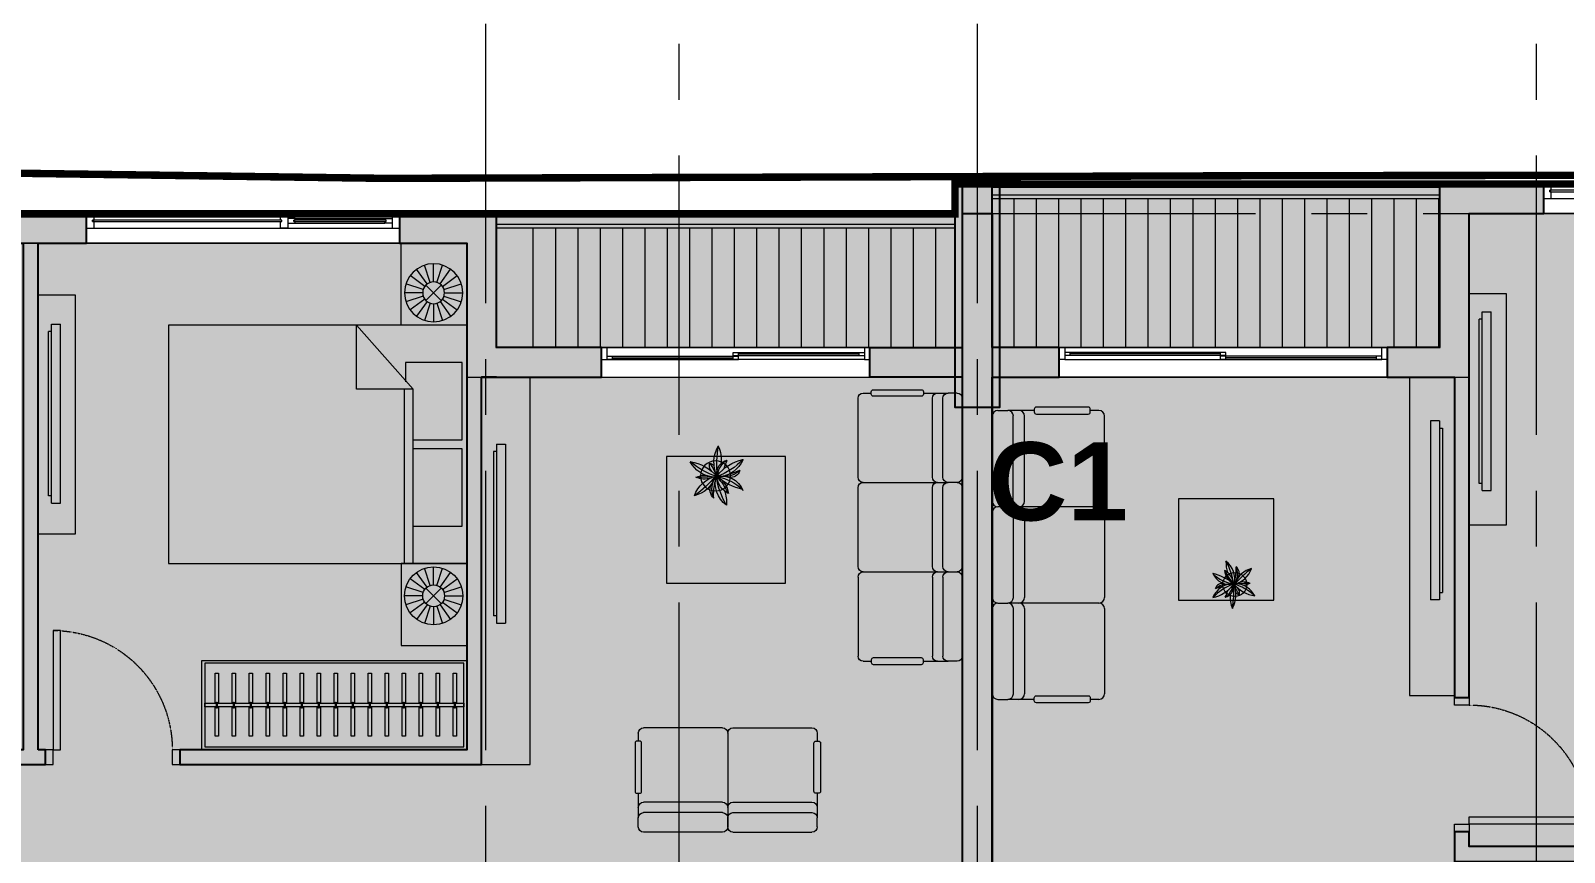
# Model space of a CAD drawing. Header units: millimetres. Extents: x -100356 to 314685, y 446 to 1273965.
# Drawn here: x 35891 to 46178, y 931061 to 936576 of the extents above; entities that cross this region are included whole.
import ezdxf
from ezdxf.enums import TextEntityAlignment as Align

# ---------------------------------------------------------------- set-up
doc = ezdxf.new("R2010")
doc.units = ezdxf.units.MM
for name, pattern in [('A1 - dp$0$HIDDEN', [0.375, 0.25, -0.125]), ('A2 - dp$0$HIDDEN', [0.375, 0.25, -0.125]), ('CENTER', [2, 1.25, -0.25, 0.25, -0.25]), ('Dash', [6, 3, -3]), ('DASHED2', [0.375, 0.25, -0.125])]:
    doc.linetypes.add(name, pattern=pattern)
for name, color, linetype, lineweight in [('$0$TUONG 2', 2, 'Continuous', 35), ('@ color hatch', 7, 'Continuous', 13), ('A.Concrete', 7, 'Continuous', 25), ('A1 - dp$0$A.Door', 4, 'Continuous', 13), ('A1 - dp$0$A.HACH 250', 250, 'Continuous', 5), ('A1 - dp$0$CUA', 5, 'Continuous', 9), ('A1 - dp$0$FURNITURE', 8, 'Continuous', 5), ('A1 - dp$0$KHCUA', 3, 'Continuous', 13), ('A1 - dp$0$TUONG 2', 2, 'Continuous', 25), ('A2 - dp$0$A.Door', 4, 'Continuous', 13), ('A2 - dp$0$A.HACH 250', 250, 'Continuous', 5), ('A2 - dp$0$CUA', 5, 'Continuous', 9), ('A2 - dp$0$FURNITURE', 8, 'Continuous', 5), ('A2 - dp$0$KHCUA', 3, 'Continuous', 13), ('A2 - dp$0$TUONG 2', 2, 'Continuous', 25), ('GJ', 1, 'Continuous', 13), ('Hatch-wall', 251, 'Continuous', 5), ('LC.HA', 250, 'Continuous', 9), ('LGI', 250, 'CENTER', 9), ('luoicot', 30, 'Continuous', 13), ('Text 35', 250, 'Continuous', 15)]:
    doc.layers.add(name, color=color, linetype=linetype, lineweight=lineweight)
doc.layers.add('STR', color=7, linetype='Continuous')
doc.styles.add('A1 - dp$0$GHICHU-C', font='Font - TrueType - Arial.ttf', dxfattribs={"width": 0.7})
doc.styles.add('A2 - dp$0$GHICHU-C', font='Font - TrueType - Arial.ttf', dxfattribs={"width": 0.7})
doc.styles.add('ARIAL', font='Font - TrueType - Arial Bold.ttf')
doc.styles.add('arial_eng', font='ARIALNI.TTF')

# ---------------------------------------------------------------- blocks, each defined once
blk = doc.blocks.new('A1 - dp$0$cua so 1')
at = {"layer": 'A1 - dp$0$A.Door', "ltscale": 0.5}
for p, q in [((1400, 65), (2000, 65)), ((1400, 35), (2000, 35))]:
    blk.add_line(p, q, dxfattribs=at)
for points in [[(0, 0), (2100, 0), (2100, 100), (0, 100)], [(2050, 100), (2050, 0), (2100, 0), (2100, 100)]]:
    blk.add_lwpolyline(points, close=True, dxfattribs=at)
for points in [[(50, 55), (50, 100), (0, 100), (0, 0), (50, 0), (50, 45), (40, 45), (40, 55), (50, 55)], [(1300, 55), (1300, 100), (1350, 100), (1350, 0), (1300, 0), (1300, 45), (1310, 45), (1310, 55), (1300, 55)], [(1400, 55), (1400, 65), (1350, 65), (1350, 35), (1400, 35), (1400, 45), (1390, 45), (1390, 55), (1400, 55)], [(2000, 55), (2000, 65), (2050, 65), (2050, 35), (2000, 35), (2000, 45), (2010, 45), (2010, 55), (2000, 55)]]:
    blk.add_lwpolyline(points, dxfattribs=at)
at = {"layer": 'A1 - dp$0$A.HACH 250', "ltscale": 0.5}
for points in [[(40, 45), (1310, 45), (1310, 55), (40, 55)], [(1390, 45), (2010, 45), (2010, 55), (1390, 55)]]:
    blk.add_lwpolyline(points, close=True, dxfattribs=at)
blk = doc.blocks.new('A1 - dp$0$A$C6FE626A3')
for p, q in [((-90, 606), (-150, 606)), ((-150, -594), (-150, 606)), ((-90, -594), (-90, 606)), ((-90, 557), (-70, 557)), ((-70, -545), (-70, 557)), ((-90, -594), (-150, -594)), ((-90, -545), (-70, -545))]:
    blk.add_line(p, q)
blk = doc.blocks.new('*U205')
for points in [[(-850, 100), (-900, 100), (-900, 0), (-850, 0)], [(-50, 0), (-100, 0), (-100, -800), (-50, -800)], [(0, 100), (-50, 100), (-50, 0), (0, 0)]]:
    blk.add_lwpolyline(points, close=True)
at = {"linetype": 'A1 - dp$0$HIDDEN'}
blk.add_arc((-50, 0), 800, 180, 270, dxfattribs=at)
blk = doc.blocks.new('A1 - dp$0$sofa')
for p, q in [((0, -571), (0, 0)), ((38, 38), (104, 38)), ((282, 38), (104, 38)), ((141, -571), (141, 0)), ((217, -571), (217, 0)), ((716, 38), (658, 38)), ((754, -571), (754, 0)), ((716, -608), (38, -608)), ((0, -1217), (0, -646)), ((141, -646), (141, -1217)), ((217, -646), (217, -1217)), ((754, -646), (754, -1217)), ((0, -1292), (0, -1863)), ((38, -1255), (104, -1255)), ((716, -1255), (104, -1255)), ((141, -1292), (141, -1863)), ((217, -1292), (217, -1863)), ((754, -1292), (754, -1863)), ((38, -1901), (104, -1901)), ((282, -1901), (104, -1901)), ((716, -1901), (658, -1901))]:
    blk.add_line(p, q)
for points in [[(644, 61), (296, 61, 0.414214), (282, 47), (282, 28, 0.414214), (296, 14), (644, 14, 0.414214), (658, 28), (658, 47, 0.414214)], [(644, -1924), (296, -1924, -0.414214), (282, -1910), (282, -1891, -0.414214), (296, -1877), (644, -1877, -0.414214), (658, -1891), (658, -1910, -0.414214)]]:
    blk.add_lwpolyline(points, format="xyb", close=True)
blk.add_lwpolyline([(1890, -555), (1250, -555), (1250, -1235), (1890, -1235)], close=True)
blk.add_circle((1627, -1130), 80.6)
for centre, radius, start, end in [((38, 0), 37.7, 90, 180), ((104, 0), 37.7, 0, 90), ((179, 0), 37.7, 0, 90), ((716, 0), 37.7, 0, 90), ((38, -571), 37.7, 180, 270), ((38, -646), 37.7, 90, 180), ((104, -571), 37.7, 270, 0), ((104, -646), 37.7, 0, 90), ((179, -571), 37.7, 270, 0), ((179, -646), 37.7, 0, 90), ((716, -571), 37.7, 270, 0), ((716, -646), 37.7, 0, 90), ((1477, -1093), 150, 346.3603, 52.9474), ((1796, -981), 228, 178.2222, 197.8583), ((1223, -1180), 401, 8.0959, 30.7226), ((1582, -967), 167, 284.1284, 340.1468), ((1353, -1031), 283, 345.0604, 4.0737), ((2072, -1493), 575, 125.4464, 140.7382), ((1772, -1170), 150, 102.2423, 161.7321), ((1521, -1059), 124, 335.9893, 22.84), ((1594, -1056), 62.7, 334.5276, 48.0163), ((1589, -1013), 116, 199.4342, 287.4357), ((1402, -1395), 347, 51.5416, 77.1764), ((1623, -1280), 157, 94.4073, 156.4431), ((1435, -996), 226, 281.2486, 323.9899), ((1735, -1455), 348, 109.6318, 136.9416), ((1657, -878), 252, 226.1483, 260.3711), ((1544, -1172), 49.4, 77.3557, 164.3532), ((1570, -1231), 102, 81.6389, 135.6255), ((1675, -1022), 118, 186.5073, 242.3609), ((1500, -1141), 121, 8.5552, 61.3289), ((1835, -910), 304, 204.7599, 224.6473), ((1044, -1193), 576, 350.24, 6.1148), ((1462, -1204), 173, 330.2411, 25.809), ((1771, -1215), 176, 150.7697, 151.9367), ((1796, -981), 228, 219.15, 261.389), ((1891, -1027), 289, 200.5138, 216.0242), ((1504, -1496), 388, 48.5745, 72.3842), ((1623, -1280), 157, 28.0484, 84.6491), ((1727, -2147), 1024, 89.91, 94.502), ((1686, -1227), 114, 66.7315, 107.3971), ((1675, -1004), 130, 272.4374, 295.2956), ((38, -1217), 37.7, 180, 270), ((104, -1217), 37.7, 270, 0), ((179, -1217), 37.7, 270, 0), ((716, -1217), 37.7, 270, 0), ((1786, -1860), 758, 106.3355, 112.415), ((1549, -1147), 69.2, 281.4267, 10.9877), ((1247, -1065), 350, 334.6853, 342.4501), ((1508, -1124), 107, 301.9055, 355.1859), ((1771, -1215), 176, 174.3326, 205.2804), ((1669, -1151), 48.5, 222.8374, 256.9786), ((1609, -1189), 50.1, 349.1166, 38.9556), ((38, -1292), 37.7, 90, 180), ((104, -1292), 37.7, 0, 90), ((179, -1292), 37.7, 0, 90), ((716, -1292), 37.7, 0, 90), ((38, -1863), 37.7, 180, 270), ((104, -1863), 37.7, 270, 0), ((179, -1863), 37.7, 270, 0), ((716, -1863), 37.7, 270, 0)]:
    blk.add_arc(centre, radius, start, end)
blk = doc.blocks.new('*U239')
for p, q in [((50, 0), (1538, 0)), ((100, 0), (100, -30)), ((1488, 0), (1488, -30)), ((1538, 0), (1538, -30)), ((50, -30), (1538, -30)), ((1488, -35), (1488, -65)), ((1488, -35), (2975, -35)), ((1488, -65), (2975, -65)), ((1538, -35), (1538, -65)), ((2925, -35), (2925, -65))]:
    blk.add_line(p, q)
at = {"color": 8}
for p, q in [((100, -15), (1488, -15)), ((1538, -50), (2925, -50))]:
    blk.add_line(p, q, dxfattribs=at)
for points in [[(0, 0), (50, 0), (50, -110), (0, -110)], [(2975, 0), (3025, 0), (3025, -110), (2975, -110)]]:
    blk.add_lwpolyline(points, close=True)
for points in [[(2975, 0), (50, 0)], [(2975, -110), (50, -110)]]:
    blk.add_lwpolyline(points)
at = {"layer": 'A1 - dp$0$KHCUA', "style": 'A1 - dp$0$GHICHU-C', "flags": 1}
for tag, p in [('KICH_THUOC', (450, -300)), ('TEN_CUA', (450, -184)), ('QUI_CACH', (450, -421))]:
    blk.add_attdef(tag, text='', height=50, dxfattribs=at).set_placement(p, align=Align.MIDDLE)
blk = doc.blocks.new('*U41')
at = {"layer": 'A1 - dp$0$FURNITURE'}
for p, q in [((0, 100), (3000, 100)), ((0, 75), (3000, 75)), ((0, 25), (3000, 25)), ((0, 0), (3000, 0))]:
    blk.add_line(p, q, dxfattribs=at)
blk = doc.blocks.new('2B1')
at = {"layer": '@ color hatch'}
h = blk.add_hatch(color=151, dxfattribs=at)
h.dxf.hatch_style = 1
h.paths.add_polyline_path([(150, 8700), (3100, 8700), (3100, 9800), (150, 9800)])
h.paths.add_polyline_path([(3300, 9600), (3300, 8500), (150, 8500), (150, 8300), (100, 8300), (100, 2500), (200, 2500), (200, 1050), (600, 1050), (600, 150), (7500, 150), (7500, 2500), (7600, 2500), (7600, 3550), (6500, 3550), (6500, 5600), (6100, 5600), (6100, 6400), (6400, 6400), (6400, 9600), (6300, 9600), (6300, 9600)])
h.paths.add_polyline_path([(7650, 3650), (6600, 3650), (6600, 6900), (7650, 6900)])
at = {"layer": 'A1 - dp$0$A.HACH 250'}
h = blk.add_hatch(dxfattribs=at)
h.set_pattern_fill('_USER', color=256, scale=150, angle=270, pattern_type=0)
h.set_pattern_definition([(270, (228487.5, -51770.26), (150, -3e-14), [])])
h.paths.add_polyline_path([(3100, 8700), (3100, 9700), (99, 9700), (100, 8700)])
at = {"layer": 'Hatch-wall', "ltscale": 0.5}
h = blk.add_hatch(color=256, dxfattribs=at)
h.dxf.hatch_style = 1
h.paths.add_polyline_path([(1800, 1900), (1700, 1900), (1700, 150), (600, 150), (600, 1050), (100, 1050), (100, 2850), (1700, 2850), (1700, 2650), (1800, 2650), (1800, 2950), (100, 2950), (100, 8500), (550, 8500), (550, 8700), (100, 8700), (100, 9800), (-100, 9800), (-100, 0), (1850, 0), (1850, 150), (1800, 150)])
h.paths.add_polyline_path([(100, 150), (100, 950), (500, 950), (500, 150)], flags=16)
h = blk.add_hatch(color=256, dxfattribs=at)
h.dxf.hatch_style = 1
h.paths.add_polyline_path([(3300, 9600), (3800, 9600), (3800, 9800), (3300, 9800), (3100, 9800), (3100, 8700), (2750, 8700), (2750, 8500), (3200, 8500), (3200, 6350), (3300, 6350), (3300, 8700), (3300, 8900)])
h.paths.add_polyline_path([(6400, 9800), (6600, 9800), (6600, 6300), (6600, 5600), (6100, 5600), (6100, 5700), (6100, 5700), (6100, 5700), (6100, 6300), (4300, 6300), (4300, 6250), (4200, 6250), (4200, 6400), (6400, 6400), (6400, 6400), (6400, 9600), (5900, 9600), (5900, 9800)])
h.paths.add_polyline_path([(6200, 5700), (6200, 6300), (6500, 6300), (6500, 5700)], flags=16)
h = blk.add_hatch(color=256, dxfattribs=at)
h.dxf.hatch_style = 1
h.paths.add_polyline_path([(3300, 2950), (3300, 2850), (3200, 2850), (3200, 3650), (3300, 3650), (3300, 3050), (6500, 3050), (6500, 3650), (6600, 3650), (6650, 3650), (6650, 3550), (6600, 3550), (6600, 3050), (6600, 2950)])
h.paths.add_polyline_path([(4300, 4750), (4300, 5550), (4200, 5550), (4200, 5350), (3300, 5350), (3300, 5450), (3200, 5450), (3200, 5250), (3300, 5250), (4200, 5250), (4200, 4750), (4200, 4650), (6500, 4650), (6500, 4550), (6600, 4550), (6600, 4750)])
at = {"layer": '@ color hatch', "color": 7, "linetype": 'Dash', "ltscale": 10, "const_width": 10}
for points in [[(150, 8700), (3100, 8700), (3100, 9800), (150, 9800)], [(3300, 9600), (3300, 8500), (150, 8500), (150, 8300), (100, 8300), (100, 2500), (200, 2500), (200, 1050), (600, 1050), (600, 150), (7500, 150), (7500, 2500), (7600, 2500), (7600, 3550), (6500, 3550), (6500, 5600), (6100, 5600), (6100, 6400), (6400, 6400), (6400, 8300), (6300, 8300), (6300, 9600)]]:
    blk.add_lwpolyline(points, close=True, dxfattribs=at)
at = {"layer": 'A1 - dp$0$CUA'}
blk.add_line((5900, 9600), (3800, 9600), dxfattribs=at)
blk.add_lwpolyline([(2750, 8500), (550, 8500)], dxfattribs=at)
at = {"layer": 'A1 - dp$0$FURNITURE'}
for points in [[(3550, 9060), (3300, 9060), (3300, 7510), (3550, 7510)], [(2900, 8500), (2900, 6364), (3200, 6364), (3200, 8500)]]:
    blk.add_lwpolyline(points, close=True, dxfattribs=at)
at = {"layer": 'A1 - dp$0$TUONG 2', "ltscale": 0.5}
for points in [[(-100, 0), (1850, 0), (1850, 150), (1800, 150), (1800, 1900), (1700, 1900), (1700, 150), (600, 150), (600, 1050), (100, 1050), (100, 2850), (1700, 2850), (1700, 2650), (1800, 2650), (1800, 2950), (100, 2950), (100, 8500), (550, 8500), (550, 8700), (100, 8700), (100, 9800), (0, 9800)], [(4300, 4750), (4300, 5550), (4200, 5550), (4200, 5350), (3300, 5350), (3300, 5450), (3200, 5450), (3200, 5250), (4200, 5250), (4200, 5250), (4200, 5250), (4200, 4750), (4200, 4650), (6500, 4650), (6500, 4550), (6600, 4550), (6600, 4750), (6600, 4750), (4300, 4750), (6100, 4750)]]:
    blk.add_lwpolyline(points, dxfattribs=at)
at = {"layer": 'A1 - dp$0$TUONG 2', "ltscale": 0.5, "elevation": 0}
blk.add_lwpolyline([(-100, 0), (-100, 9800), (0, 9800)], dxfattribs=at)
at = {"layer": 'A1 - dp$0$TUONG 2', "ltscale": 0.5}
blk.add_lwpolyline([(3300, 9600), (3800, 9600), (3800, 9800), (3300, 9800), (3100, 9800), (3100, 8700), (2750, 8700), (2750, 8500), (3200, 8500), (3200, 6350), (3300, 6350), (3300, 8600), (3300, 8800)], close=True, dxfattribs=at)
at = {"layer": 'A1 - dp$0$A.Door', "xscale": 0.7272727265428539, "yscale": 0.7272727265428539, "zscale": 0.7272727265428539, "rotation": 180}
blk.add_blockref('*U239', (2750, 8620), dxfattribs=at)
at = {"layer": 'A1 - dp$0$CUA', "xscale": -1.000000000000003, "rotation": 90}
blk.add_blockref('*U205', (3300, 5450), dxfattribs=at)
at = {"layer": 'A1 - dp$0$FURNITURE', "xscale": -1}
blk.add_blockref('A1 - dp$0$A$C6FE626A3', (3297, 8333), dxfattribs=at)
at = {"layer": 'A1 - dp$0$FURNITURE'}
blk.add_blockref('A1 - dp$0$sofa', (100, 8239, 0), dxfattribs=at)
at = {"layer": 'A1 - dp$0$FURNITURE', "xscale": -1, "rotation": 180}
blk.add_blockref('A1 - dp$0$A$C6FE626A3', (3190, 7613), dxfattribs=at)
at = {"layer": 'A1 - dp$0$TUONG 2'}
for name, p in [('*U41', (100, 9700)), ('A1 - dp$0$cua so 1', (3800, 9700))]:
    blk.add_blockref(name, p, dxfattribs=at)
at = {"layer": 'A1 - dp$0$FURNITURE', "style": 'arial_eng'}
blk.add_attdef('AC', text='', height=300, dxfattribs=at).set_placement((7131, 6569, 0), align=Align.MIDDLE)
blk = doc.blocks.new('X-GRID')
at = {"layer": 'LGI', "ltscale": 1500}
for p, q in [((-13750, 49486.8), (-13750, -7272.6)), ((-8000, 49486.8), (-8000, -7272.6)), ((-10000, -7272.6), (-10000, 20900)), ((-6700, -7272.6), (-6700, 20900)), ((5008.8, 0), (-57318.6, 0))]:
    blk.add_line(p, q, dxfattribs=at)
blk = doc.blocks.new('A$C60262ED2')
at = {"layer": 'LC.HA'}
h = blk.add_hatch(color=256, dxfattribs=at)
h.dxf.hatch_style = 1
h.paths.add_polyline_path([(17559, 51684), (17259, 51684), (17259, 50184), (17559, 50184)])
at = {"layer": 'STR', "ltscale": 1000, "elevation": 0}
blk.add_lwpolyline([(17559, 51684), (17259, 51684), (17259, 50184), (17559, 50184)], close=True, dxfattribs=at)
at = {"rotation": 180}
blk.add_blockref('X-GRID', (7409, 51484, 0), dxfattribs=at)
at = {"layer": 'Text 35', "ltscale": 1000, "style": 'ARIAL'}
blk.add_text('C1', height=525, dxfattribs=at).set_placement((17483, 49423, 0))
blk = doc.blocks.new('column')
at = {"layer": 'luoicot', "ltscale": 0.5}
blk.add_blockref('A$C60262ED2', (-47109, -40384, 0), dxfattribs=at)
blk = doc.blocks.new('SITE')
at = {"layer": 'GJ', "color": 2, "linetype": 'DASHED2', "ltscale": 200, "const_width": 50, "elevation": 0}
blk.add_lwpolyline([(-42929, 10453), (-42964, 14461), (-42978, 21429), (-50432, 21463), (-51659, 22285), (-51640, 22872), (-51581, 23937), (-51499, 28076), (-51496, 29824), (-50725, 29994), (-51513, 40959), (-52452, 41020), (-52589, 42419), (-48449, 42705), (-47306, 42675), (-44664, 42638), (-38719, 42656), (-35209, 42660), (-34096, 42671), (-29879, 42740), (-25970, 42804), (-21954, 42762), (-17825, 42748), (-8761, 42796)], dxfattribs=at)
blk = doc.blocks.new('*U74')
for p, q in [((50, 0), (1263, 0)), ((100, 0), (100, -30)), ((1213, 0), (1213, -30)), ((1263, 0), (1263, -30)), ((50, -30), (1263, -30)), ((1213, -35), (1213, -65)), ((1213, -35), (2425, -35)), ((1213, -65), (2425, -65)), ((1263, -35), (1263, -65)), ((2375, -35), (2375, -65))]:
    blk.add_line(p, q)
at = {"color": 8}
for p, q in [((100, -15), (1213, -15)), ((1263, -50), (2375, -50))]:
    blk.add_line(p, q, dxfattribs=at)
for points in [[(0, 0), (50, 0), (50, -110), (0, -110)], [(2425, 0), (2475, 0), (2475, -110), (2425, -110)]]:
    blk.add_lwpolyline(points, close=True)
for points in [[(2425, 0), (50, 0)], [(2425, -110), (50, -110)]]:
    blk.add_lwpolyline(points)
at = {"layer": 'A2 - dp$0$KHCUA', "style": 'A2 - dp$0$GHICHU-C', "flags": 1}
for tag, p in [('KICH_THUOC', (450, -300)), ('TEN_CUA', (450, -184)), ('QUI_CACH', (450, -421))]:
    blk.add_attdef(tag, text='', height=50, dxfattribs=at).set_placement(p, align=Align.MIDDLE)
blk = doc.blocks.new('*U277')
at = {"layer": 'A2 - dp$0$FURNITURE'}
for p, q in [((0, 100), (3075, 100)), ((0, 75), (3075, 75)), ((0, 25), (3075, 25)), ((0, 0), (3075, 0))]:
    blk.add_line(p, q, dxfattribs=at)
blk = doc.blocks.new('A2 - dp$0$A$C6FE626A3')
at = {"layer": 'A2 - dp$0$FURNITURE'}
for p, q in [((-90, 606), (-150, 606)), ((-150, -594), (-150, 606)), ((-90, -594), (-90, 606)), ((-90, 557), (-70, 557)), ((-70, -545), (-70, 557)), ((-90, -594), (-150, -594)), ((-90, -545), (-70, -545))]:
    blk.add_line(p, q, dxfattribs=at)
blk = doc.blocks.new('*U70')
at = {"layer": 'A2 - dp$0$FURNITURE'}
for points in [[(0, 600), (0, 0), (1777, 0), (1777, 600)], [(1757, 580), (1757, 20), (20, 20), (20, 580)]]:
    blk.add_lwpolyline(points, close=True, dxfattribs=at)
at = {"layer": 'A2 - dp$0$FURNITURE', "ltscale": 6}
for points in [[(91, 313), (91, 515), (69, 515), (69, 313)], [(205, 313), (205, 515), (183, 515), (183, 313)], [(319, 313), (319, 515), (297, 515), (297, 313)], [(433, 313), (433, 515), (411, 515), (411, 313)], [(547, 313), (547, 515), (525, 515), (525, 313)], [(661, 313), (661, 515), (639, 515), (639, 313)], [(775, 313), (775, 515), (753, 515), (753, 313)], [(889, 313), (889, 515), (867, 515), (867, 313)], [(1003, 313), (1003, 515), (981, 515), (981, 313)], [(1117, 313), (1117, 515), (1095, 515), (1095, 313)], [(1231, 313), (1231, 515), (1209, 515), (1209, 313)], [(1345, 313), (1345, 515), (1323, 515), (1323, 313)], [(1459, 313), (1459, 515), (1437, 515), (1437, 313)], [(1573, 313), (1573, 515), (1551, 515), (1551, 313)], [(1687, 313), (1687, 515), (1665, 515), (1665, 313)], [(69, 287), (69, 92), (91, 92), (91, 287)], [(183, 287), (183, 92), (205, 92), (205, 287)], [(297, 287), (297, 92), (319, 92), (319, 287)], [(411, 287), (411, 92), (433, 92), (433, 287)], [(525, 287), (525, 92), (547, 92), (547, 287)], [(639, 287), (639, 92), (661, 92), (661, 287)], [(753, 287), (753, 92), (775, 92), (775, 287)], [(867, 287), (867, 92), (889, 92), (889, 287)], [(981, 287), (981, 92), (1003, 92), (1003, 287)], [(1095, 287), (1095, 92), (1117, 92), (1117, 287)], [(1209, 287), (1209, 92), (1231, 92), (1231, 287)], [(1323, 287), (1323, 92), (1345, 92), (1345, 287)], [(1437, 287), (1437, 92), (1459, 92), (1459, 287)], [(1551, 287), (1551, 92), (1573, 92), (1573, 287)], [(1665, 287), (1665, 92), (1687, 92), (1687, 287)]]:
    blk.add_lwpolyline(points, dxfattribs=at)
for points in [[(1757, 287), (1757, 313), (20, 313), (20, 287)], [(83, 319), (78, 319), (78, 280), (83, 280)], [(197, 319), (192, 319), (192, 280), (197, 280)], [(311, 319), (306, 319), (306, 280), (311, 280)], [(425, 319), (420, 319), (420, 280), (425, 280)], [(539, 319), (534, 319), (534, 280), (539, 280)], [(653, 319), (648, 319), (648, 280), (653, 280)], [(767, 319), (762, 319), (762, 280), (767, 280)], [(881, 319), (876, 319), (876, 280), (881, 280)], [(995, 319), (990, 319), (990, 280), (995, 280)], [(1109, 319), (1104, 319), (1104, 280), (1109, 280)], [(1223, 319), (1218, 319), (1218, 280), (1223, 280)], [(1337, 319), (1332, 319), (1332, 280), (1337, 280)], [(1451, 319), (1446, 319), (1446, 280), (1451, 280)], [(1565, 319), (1560, 319), (1560, 280), (1565, 280)], [(1679, 319), (1674, 319), (1674, 280), (1679, 280)]]:
    blk.add_lwpolyline(points, close=True, dxfattribs=at)
blk = doc.blocks.new('A2 - dp$0$Bed 1600')
at = {"linetype": 'Continuous'}
for p, q in [((2, -80), (2, 0)), ((2, 0), (66, 0)), ((66, 0), (66, -80)), ((12, -1.2), (32.8, -1.2)), ((12, -14.4), (12, -1.2)), ((32.8, -1.2), (32.8, -14.4)), ((35.2, -1.2), (56, -1.2)), ((35.2, -14.4), (35.2, -1.2)), ((56, -1.2), (56, -16.4)), ((2, -14.4), (48.8, -14.4)), ((66, -29.6), (48.8, -14.4)), ((48.8, -14.4), (48.8, -29.6)), ((56, -16.4), (50.8, -16.4)), ((48.8, -16.8), (2, -16.8)), ((48.8, -29.6), (66, -29.6)), ((66, -80), (2, -80))]:
    blk.add_line(p, q, dxfattribs=at)
blk = doc.blocks.new('*U73')
at = {"layer": 'A2 - dp$0$FURNITURE'}
for p, q in [((550, 0), (0, 0)), ((0, 0), (0, -439)), ((550, -439), (550, 0)), ((174, -163), (103, -65)), ((195, -153), (157, -37)), ((217, -149), (217, -27)), ((240, -153), (278, -37)), ((260, -163), (332, -65)), ((148, -200), (32, -162)), ((158, -179), (60, -108)), ((166, -171), (269, -274)), ((269, -171), (166, -274)), ((277, -179), (375, -108)), ((287, -200), (403, -162)), ((144, -222), (22, -222)), ((148, -245), (32, -283)), ((158, -265), (60, -337)), ((174, -282), (103, -380)), ((195, -292), (157, -408)), ((217, -296), (217, -418)), ((217, -296), (217, -418)), ((240, -292), (278, -408)), ((260, -282), (332, -380)), ((277, -265), (375, -337)), ((287, -245), (403, -283)), ((291, -222), (412, -222)), ((0, -439), (550, -439))]:
    blk.add_line(p, q, dxfattribs=at)
for radius in [195, 73.2]:
    blk.add_circle((217, -222), radius, dxfattribs=at)
blk = doc.blocks.new('*U75')
for points in [[(0, 100), (50, 100), (50, 0), (0, 0)], [(50, 0), (100, 0), (100, -800), (50, -800)], [(850, 100), (900, 100), (900, 0), (850, 0)]]:
    blk.add_lwpolyline(points, close=True)
at = {"linetype": 'A2 - dp$0$HIDDEN'}
blk.add_arc((50, 0), 800, 270, 0, dxfattribs=at)
blk = doc.blocks.new('A2 - dp$0$A$C4E823157')
at = {"layer": 'A2 - dp$0$FURNITURE'}
for p, q in [((-600, 20), (-600, 80)), ((-600, 80), (600, 80)), ((-600, 20), (600, 20)), ((-551, 20), (-551, 0)), ((-551, 0), (551, 0)), ((551, 20), (551, 0)), ((600, 20), (600, 80))]:
    blk.add_line(p, q, dxfattribs=at)
blk = doc.blocks.new('*U65')
at = {"layer": 'A2 - dp$0$FURNITURE'}
for p, q in [((550, 0), (0, 0)), ((0, 0), (0, -439)), ((550, -439), (550, 0)), ((174, -163), (103, -65)), ((195, -153), (157, -37)), ((217, -149), (217, -27)), ((240, -153), (278, -37)), ((260, -163), (332, -65)), ((148, -200), (32, -162)), ((158, -179), (60, -108)), ((166, -171), (269, -274)), ((269, -171), (166, -274)), ((277, -179), (375, -108)), ((287, -200), (403, -162)), ((144, -222), (22, -222)), ((148, -245), (32, -283)), ((158, -265), (60, -337)), ((174, -282), (103, -380)), ((195, -292), (157, -408)), ((217, -296), (217, -418)), ((217, -296), (217, -418)), ((240, -292), (278, -408)), ((260, -282), (332, -380)), ((277, -265), (375, -337)), ((287, -245), (403, -283)), ((291, -222), (412, -222)), ((0, -439), (550, -439))]:
    blk.add_line(p, q, dxfattribs=at)
for radius in [195, 73.2]:
    blk.add_circle((217, -222), radius, dxfattribs=at)
blk = doc.blocks.new('*U69')
at = {"layer": 'A2 - dp$0$A.Door', "ltscale": 0.5}
for p, q in [((1400, 65), (2000, 65)), ((1400, 35), (2000, 35))]:
    blk.add_line(p, q, dxfattribs=at)
for points in [[(0, 0), (2100, 0), (2100, 100), (0, 100)], [(2050, 100), (2050, 0), (2100, 0), (2100, 100)]]:
    blk.add_lwpolyline(points, close=True, dxfattribs=at)
for points in [[(50, 55), (50, 100), (0, 100), (0, 0), (50, 0), (50, 45), (40, 45), (40, 55), (50, 55)], [(1300, 55), (1300, 100), (1350, 100), (1350, 0), (1300, 0), (1300, 45), (1310, 45), (1310, 55), (1300, 55)], [(1400, 55), (1400, 65), (1350, 65), (1350, 35), (1400, 35), (1400, 45), (1390, 45), (1390, 55), (1400, 55)], [(2000, 55), (2000, 65), (2050, 65), (2050, 35), (2000, 35), (2000, 45), (2010, 45), (2010, 55), (2000, 55)]]:
    blk.add_lwpolyline(points, dxfattribs=at)
at = {"layer": 'A2 - dp$0$A.HACH 250', "ltscale": 0.5}
for points in [[(40, 45), (1310, 45), (1310, 55), (40, 55)], [(1390, 45), (2010, 45), (2010, 55), (1390, 55)]]:
    blk.add_lwpolyline(points, close=True, dxfattribs=at)
blk = doc.blocks.new('3B1')
at = {"layer": '@ color hatch', "ltscale": 0.5}
h = blk.add_hatch(color=51, dxfattribs=at)
h.dxf.hatch_style = 1
h.paths.add_polyline_path([(9800, 300), (9800, 9300), (7500, 9300), (7500, 9400), (6300, 9400), (6300, 9400), (3425, 9400), (3425, 8500), (150, 8500), (150, 8300), (100, 8300), (100, 2500), (200, 2500), (200, 150), (3325, 150), (3325, 1800), (5700, 1800), (5700, 200), (7500, 200), (7500, 300)])
h.paths.add_polyline_path([(9100, 3200), (9100, 2700), (9800, 2700), (9800, 3200)])
h.paths.add_polyline_path([(3425, 1600), (5500, 1600), (5500, 0), (3425, 0)])
h.paths.add_polyline_path([(3225, 8700), (150, 8700), (150, 9600), (3225, 9600)])
at = {"layer": 'A2 - dp$0$A.HACH 250'}
h = blk.add_hatch(dxfattribs=at)
h.set_pattern_fill('_USER', color=256, scale=150, angle=270, pattern_type=0)
h.set_pattern_definition([(270, (228487.5, -52070.19), (150, -3e-14), [])])
h.paths.add_polyline_path([(3100, 8700), (3100, 9500), (150, 9500), (150, 8700)])
at = {"layer": 'Hatch-wall', "ltscale": 0.5}
h = blk.add_hatch(color=256, dxfattribs=at)
h.dxf.hatch_style = 1
h.paths.add_polyline_path([(3325, 6000), (3325, 8500), (2520, 8500), (2520, 8700), (3225, 8700), (3225, 9600), (3875, 9600), (3875, 9400), (3425, 9400), (3425, 6000), (5350, 6000), (5350, 5900), (3325, 5900)])
h.paths.add_polyline_path([(100, 150), (100, 8500), (720, 8500), (720, 8700), (100, 8700), (100, 9600), (-100, 9600), (-100, 0), (1400, 0), (1400, 150)])
h.paths.add_polyline_path([(3325, 150), (3325, 1700), (3000, 1700), (3000, 1800), (4125, 1800), (4125, 1600), (3525, 1600), (3525, 0), (3425, 0), (2700, 0), (2700, 150)])
h.paths.add_polyline_path([(5700, 4800), (5700, 200), (9800, 200), (9800, 500), (10000, 500), (10000, 0), (5500, 0), (5500, 1600), (4925, 1600), (4925, 1800), (5600, 1800), (5600, 4800), (5000, 4800), (5000, 4900), (5800, 4900), (5800, 4800)])
h.paths.add_polyline_path([(6900, 3200), (6900, 3300), (6800, 3300), (6800, 3100), (9800, 3100), (9800, 2600), (10000, 2600), (10000, 3400), (9800, 3400), (9800, 3200)])
h.paths.add_polyline_path([(10000, 6500), (7500, 6500), (7500, 5700), (7400, 5700), (7400, 5900), (7350, 5900), (7350, 6000), (7400, 6000), (7400, 6600), (9800, 6600), (9800, 7100), (10000, 7100)])
h.paths.add_polyline_path([(6300, 6000), (6300, 9400), (5975, 9400), (5975, 9600), (6400, 9600), (6400, 9600), (10000, 9600), (10000, 8800), (9800, 8800), (9800, 9400), (6400, 9400), (6400, 6000), (6450, 6000), (6450, 5900), (6250, 5900), (6250, 6000)])
h.paths.add_polyline_path([(6900, 4050), (6900, 4800), (7300, 4800), (9800, 4800), (9800, 4100), (10000, 4100), (10000, 5700), (9800, 5700), (9800, 4900), (7500, 4900), (7500, 4950), (7400, 4950), (7400, 4900), (6700, 4900), (6700, 4800), (6800, 4800), (6800, 4050)])
h.paths.add_polyline_path([(6900, 4800), (7200, 4800), (7200, 4800), (6900, 4800)], flags=16)
h = blk.add_hatch(color=256, dxfattribs=at)
h.dxf.hatch_style = 1
h.paths.add_polyline_path([(3325, 6000), (3325, 8500), (2520, 8500), (2520, 8700), (3225, 8700), (3225, 9600), (3875, 9600), (3875, 9400), (3425, 9400), (3425, 6000), (5350, 6000), (5350, 5900), (3325, 5900)])
at = {"layer": '@ color hatch', "color": 250, "linetype": 'Dash', "ltscale": 10, "const_width": 10, "elevation": 0}
blk.add_lwpolyline([(3225, 8700), (150, 8700), (150, 9600), (3225, 9600)], close=True, dxfattribs=at)
at = {"layer": '@ color hatch', "color": 7, "linetype": 'Dash', "ltscale": 10, "const_width": 10, "elevation": 0}
blk.add_lwpolyline([(3225, 9600), (150, 9600), (150, 8700), (3225, 8700)], close=True, dxfattribs=at)
at = {"layer": '@ color hatch', "color": 7, "linetype": 'Dash', "ltscale": 10, "const_width": 10}
blk.add_lwpolyline([(9800, 300), (9800, 2700), (9100, 2700), (9100, 3200), (9800, 3200), (9800, 9300), (7500, 9300), (7500, 9400), (6300, 9400), (6300, 9400), (3425, 9400), (3425, 8500), (150, 8500), (150, 8300), (100, 8300), (100, 2500), (200, 2500), (200, 150), (3325, 150), (3325, 1800), (5700, 1800), (5700, 200), (7500, 200), (7500, 300)], close=True, dxfattribs=at)
at = {"layer": 'A1 - dp$0$FURNITURE'}
for p, q in [((100, 7829), (100, 8359)), ((135, 8394), (196, 8394)), ((361, 8394), (196, 8394)), ((231, 7829), (231, 8359)), ((301, 7829), (301, 8359)), ((765, 8394), (711, 8394)), ((800, 7829), (800, 8359)), ((100, 7759), (100, 7229)), ((135, 7794), (196, 7794)), ((765, 7794), (196, 7794)), ((231, 7229), (231, 7759)), ((301, 7229), (301, 7759)), ((800, 7229), (800, 7759)), ((100, 7159), (100, 6629)), ((765, 7194), (135, 7194)), ((231, 7159), (231, 6629)), ((301, 7159), (301, 6629)), ((800, 7159), (800, 6629)), ((135, 6594), (196, 6594)), ((361, 6594), (196, 6594)), ((765, 6594), (711, 6594)), ((1074, 6112), (1074, 6058)), ((1639, 6147), (1109, 6147)), ((1674, 6112), (1674, 5482)), ((1674, 6112), (1674, 5543)), ((1709, 6147), (2239, 6147)), ((2274, 6112), (2274, 6058)), ((1074, 5708), (1074, 5543)), ((2274, 5708), (2274, 5543)), ((1639, 5648), (1109, 5648)), ((1639, 5578), (1109, 5578)), ((1709, 5648), (2239, 5648)), ((1709, 5578), (2239, 5578)), ((1074, 5482), (1074, 5543)), ((1674, 5482), (1674, 5543)), ((2274, 5482), (2274, 5543)), ((1639, 5447), (1109, 5447)), ((1709, 5447), (2239, 5447))]:
    blk.add_line(p, q, dxfattribs=at)
for points in [[(6050, 9050), (6300, 9050), (6300, 7450), (6050, 7450)], [(3325, 8500), (3325, 5900), (3000, 5900), (3000, 8500)], [(2086, 7119), (1286, 7119), (1286, 7969), (2086, 7969)]]:
    blk.add_lwpolyline(points, close=True, dxfattribs=at)
for points in [[(698, 8416), (375, 8416, 0.414214), (361, 8403), (361, 8386, 0.414214), (375, 8373), (698, 8373, 0.414214), (711, 8386), (711, 8403, 0.414214)], [(698, 6573), (375, 6573, -0.414214), (361, 6586), (361, 6603, -0.414214), (375, 6616), (698, 6616, -0.414214), (711, 6603), (711, 6586, -0.414214)], [(1052, 6045), (1052, 5721, 0.414214), (1065, 5708), (1083, 5708, 0.414214), (1096, 5721), (1096, 6045, 0.414214), (1083, 6058), (1065, 6058, 0.414214)], [(2296, 6045), (2296, 5721, -0.414214), (2283, 5708), (2265, 5708, -0.414214), (2252, 5721), (2252, 6045, -0.414214), (2265, 6058), (2283, 6058, -0.414214)]]:
    blk.add_lwpolyline(points, format="xyb", close=True, dxfattribs=at)
blk.add_circle((1756, 7838), 101, dxfattribs=at)
for centre, radius, start, end in [((135, 8359), 35, 90, 180), ((196, 8359), 35, 0, 90), ((266, 8359), 35, 0, 90), ((765, 8359), 35, 0, 90), ((1937, 7944), 220, 154.7196, 185.6674), ((1028, 7917), 719, 353.8852, 9.76), ((1551, 7930), 216, 334.191, 29.7589), ((1517, 7671), 282, 36.0102, 78.7514), ((1752, 8026), 197, 203.5569, 265.5928), ((1892, 8244), 435, 223.0584, 250.3682), ((1660, 7859), 86.5, 349.0123, 78.5733), ((1282, 7757), 437, 17.5499, 25.3147), ((1609, 7830), 134, 4.8141, 58.0945), ((1968, 7651), 286, 98.611, 140.85), ((2087, 7710), 361, 143.9758, 159.4862), ((1603, 8296), 485, 287.6158, 311.4256), ((1810, 7864), 60.6, 103.0214, 137.1627), ((1752, 8026), 197, 275.3509, 331.9516), ((1735, 7911), 62.6, 321.0444, 10.8834), ((135, 7829), 35, 180, 270), ((196, 7829), 35, 270, 0), ((266, 7829), 35, 270, 0), ((765, 7829), 35, 270, 0), ((1709, 7691), 145, 72.5643, 160.5658), ((1476, 8169), 433, 282.8237, 308.4584), ((1795, 7522), 314, 99.6289, 133.8517), ((1685, 7964), 128, 224.3745, 278.3611), ((1955, 8750), 947, 247.585, 253.6645), ((1653, 7890), 61.8, 195.6468, 282.6443), ((1817, 7703), 148, 117.6391, 173.4927), ((1598, 7852), 151, 298.6711, 351.4448), ((2017, 7563), 380, 135.3527, 155.2401), ((1570, 7792), 188, 307.0526, 13.6398), ((1252, 7900), 502, 329.2774, 351.9041), ((1937, 7944), 220, 208.0633, 209.2303), ((1701, 7634), 209, 19.8532, 75.8716), ((2313, 8292), 719, 219.2619, 234.5537), ((1938, 7889), 188, 198.2679, 257.7577), ((1883, 9109), 1281, 265.498, 270.09), ((1831, 7959), 142, 252.6029, 293.2685), ((1817, 7681), 163, 64.7044, 87.5627), ((135, 7759), 35, 90, 180), ((196, 7759), 35, 0, 90), ((266, 7759), 35, 0, 90), ((765, 7759), 35, 0, 90), ((1968, 7651), 286, 162.1417, 181.7779), ((1415, 7714), 354, 355.9263, 14.9396), ((1624, 7749), 156, 337.1601, 24.0107), ((1715, 7746), 78.4, 311.9837, 25.4724), ((135, 7229), 35, 180, 270), ((196, 7229), 35, 270, 0), ((266, 7229), 35, 270, 0), ((765, 7229), 35, 270, 0), ((135, 7159), 35, 90, 180), ((196, 7159), 35, 0, 90), ((266, 7159), 35, 0, 90), ((765, 7159), 35, 0, 90), ((135, 6629), 35, 180, 270), ((196, 6629), 35, 270, 0), ((266, 6629), 35, 270, 0), ((765, 6629), 35, 270, 0), ((1109, 6112), 35, 90, 180), ((1639, 6112), 35, 0, 90), ((1709, 6112), 35, 90, 180), ((2239, 6112), 35, 0, 90), ((1109, 5613), 35, 90, 180), ((1109, 5543), 35, 90, 180), ((1639, 5613), 35, 0, 90), ((1639, 5543), 35, 0, 90), ((1709, 5613), 35, 90, 180), ((1709, 5543), 35, 90, 180), ((2239, 5613), 35, 0, 90), ((2239, 5543), 35, 0, 90), ((1109, 5482), 35, 180, 270), ((1639, 5482), 35, 270, 0), ((1709, 5482), 35, 180, 270), ((2239, 5482), 35, 270, 0)]:
    blk.add_arc(centre, radius, start, end, dxfattribs=at)
at = {"layer": 'A2 - dp$0$CUA'}
blk.add_line((3875, 9400, 0), (5975, 9400, 0), dxfattribs=at)
at = {"layer": 'A2 - dp$0$TUONG 2', "ltscale": 0.5, "elevation": 0}
for points in [[(100, 150), (100, 8500), (720, 8500), (720, 8700), (100, 8700), (100, 9600), (-100, 9600), (-100, 0), (1400, 0), (1400, 150), (100, 150)], [(3325, 6000), (3325, 8500), (2520, 8500), (2520, 8700), (3225, 8700), (3225, 9600), (3875, 9600), (3875, 9400), (3425, 9400), (3425, 6000), (5350, 6000), (5350, 5900), (3325, 5900), (3325, 6000)], [(3225, 8500), (3225, 8500), (3325, 8500)]]:
    blk.add_lwpolyline(points, dxfattribs=at)
blk.add_lwpolyline([(6300, 6000), (6300, 9400), (5975, 9400), (5975, 9600), (6400, 9600), (6400, 9600), (10000, 9600), (10000, 8800), (9800, 8800), (9800, 9400), (6400, 9400), (6400, 6000), (6450, 6000), (6450, 5900), (6250, 5900), (6250, 6000)], close=True, dxfattribs=at)
at = {"layer": 'A2 - dp$0$TUONG 2', "ltscale": 0.5}
blk.add_lwpolyline([(3425, 8800), (3425, 8800), (3425, 6000)], dxfattribs=at)
at = {"layer": 'A1 - dp$0$FURNITURE', "rotation": 90}
blk.add_blockref('*U73', (3425, 8850, 0), dxfattribs=at)
at = {"layer": 'A1 - dp$0$FURNITURE', "xscale": 24.99999062500365, "yscale": 24.99999062500365, "zscale": 24.99999062500365, "rotation": 90}
blk.add_blockref('A2 - dp$0$Bed 1600', (3425, 7200), dxfattribs=at)
at = {"layer": 'A1 - dp$0$FURNITURE'}
for name, p in [('A2 - dp$0$A$C6FE626A3', (6300, 8250)), ('*U70', (3425, 6000))]:
    blk.add_blockref(name, p, dxfattribs=at)
at = {"layer": 'A1 - dp$0$FURNITURE', "extrusion": (-5.65041e-18, 5.2756e-19, -1), "zscale": -0.9999999999999923, "rotation": 269.9999830603336}
blk.add_blockref('A2 - dp$0$A$C4E823157', (-3245, 7450), dxfattribs=at)
at = {"layer": 'A1 - dp$0$FURNITURE', "xscale": -1, "rotation": 90}
blk.add_blockref('*U65', (3425, 7250), dxfattribs=at)
at = {"layer": 'A2 - dp$0$A.Door', "xscale": 0.7272727265428539, "yscale": 0.7272727265428539, "zscale": 0.7272727265428539, "rotation": 180}
blk.add_blockref('*U74', (2520, 8620, 0), dxfattribs=at)
at = {"layer": 'A2 - dp$0$CUA', "rotation": 180}
blk.add_blockref('*U75', (6250, 6000), dxfattribs=at)
at = {"layer": 'A2 - dp$0$TUONG 2'}
blk.add_blockref('*U277', (150, 9500, 0), dxfattribs=at)
at = {"layer": 'A2 - dp$0$TUONG 2', "xscale": -1}
blk.add_blockref('*U69', (5975, 9500, 0), dxfattribs=at)
at = {"color": 1, "ltscale": 0.5, "style": 'arial_eng'}
blk.add_attdef('AC', (4931, 1004, 0), '', height=300, rotation=180, dxfattribs=at)
blk = doc.blocks.new('3B1-b')
at = {"layer": '$0$TUONG 2', "ltscale": 0.5, "xscale": -1}
blk.add_blockref('3B1', (10000, -9600, 0), dxfattribs=at)

msp = doc.modelspace()

# ---------------------------------------------------------------- linework, layer by layer
at = {"color": 3, "linetype": 'Dash', "ltscale": 30, "const_width": 50, "elevation": 0}
msp.add_lwpolyline([(46565.9, 916547.1), (43615.9, 916547.1), (43615.9, 916647.1), (42392, 916647.8), (42391.4, 914647), (35840.9, 914647), (35840.9, 914647), (32240.9, 914647), (32240.9, 924247), (38915.8, 924247), (38915.8, 925747), (32240.9, 925747), (32240.9, 935347), (42090.9, 935347), (42090.9, 935547), (48840.3, 935547)], dxfattribs=at)

# ---------------------------------------------------------------- block references
at = {"layer": '$0$TUONG 2', "color": 0, "ltscale": 0.5}
msp.add_blockref('2B1', (42240.7, 925750, 0), dxfattribs=at)
at = {"layer": 'A.Concrete'}
msp.add_blockref('column', (71940.7, 924250, 0), dxfattribs=at)
at = {"layer": 'A1 - dp$0$TUONG 2'}
msp.add_blockref('3B1-b', (32240.7, 935350, 0), dxfattribs=at)
at = {"layer": 'GJ'}
msp.add_blockref('SITE', (82927, 892947, 0), dxfattribs=at)

doc.saveas('drawing.dxf')
